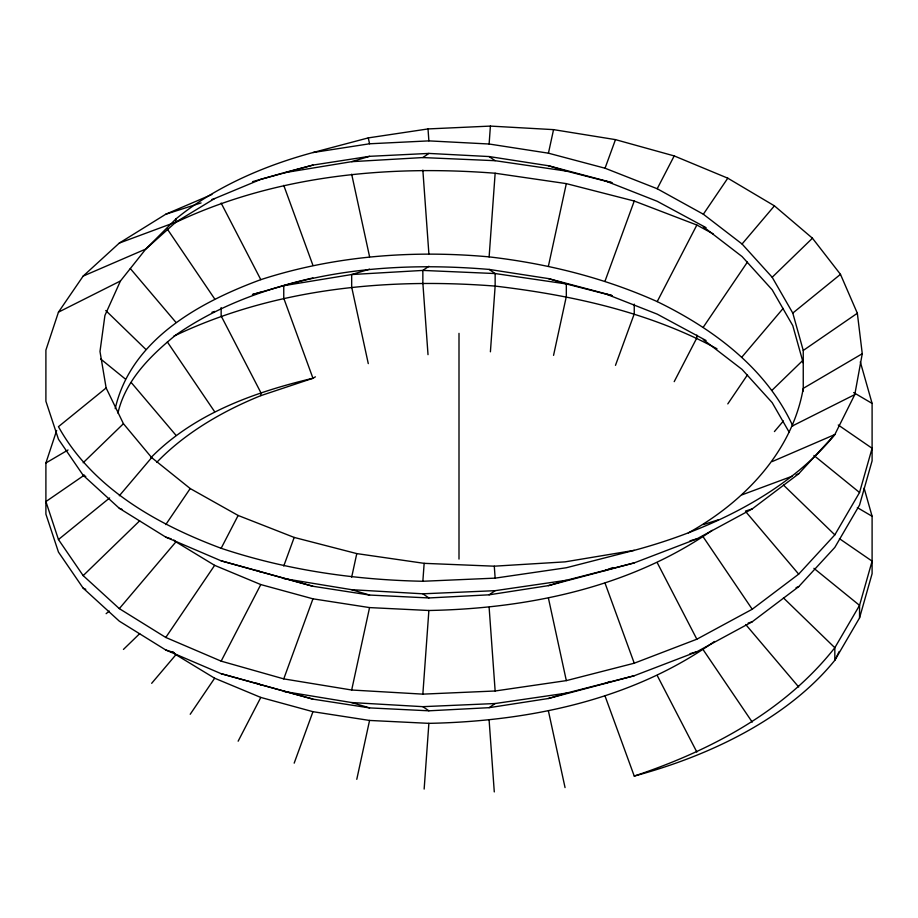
<?xml version="1.0" encoding="UTF-8"?>
<svg xmlns="http://www.w3.org/2000/svg" width="918" height="918" viewBox="0 0 918 918"><rect width="100%" height="100%" fill="white"/><g stroke="black" fill="none" stroke-linecap="round" stroke-linejoin="round"><path stroke-width="1.38" d="M106.132 387.947L58.454 426.675C92.661 488.399 157.093 524.35 221.146 548.287C286.198 570.009 354.417 579.889 422.854 581.266L424.15 563.342L356.781 553.6L294.185 537.432L238.141 515.468L190.21 488.548L151.665 457.6L123.437 423.703L106.132 387.947L99.993 351.491L104.916 315.471L120.442 280.988L145.813 249.042L175.935 218.932A345.57 199.516 0 0 1 312.958 152.549L368.279 137.895L428.017 128.933L490.407 126.087L553.554 129.633L615.473 139.628L674.202 155.922L727.79 178.184L774.425 205.85L812.453 238.21L840.475 274.344L857.343 313.245L862.266 353.728L854.784 394.591L834.829 434.547L798.683 473.814L752.221 508.916L696.854 538.877L634.246 562.883L548.436 585.638L489.122 594.818L428.878 597.951L369.564 595.048L312.958 586.281L221.146 560.829L165.779 537.133L119.317 508.308L83.171 475.294L58.454 439.217L45.9 401.258L45.9 350.114L58.454 312.154L83.171 276.077L119.317 243.063L165.779 214.227L211.92 194.49M84.41 475.076L45.9 501.572L58.454 539.543L83.171 575.62L119.317 608.623L165.779 637.459L221.146 661.144L283.754 678.884L351.674 690.015L422.854 694.134L428.878 610.493C527.724 608.623 629.955 587.52 712.196 530.329M424.15 789.067L428.878 723.35C528.561 721.376 632.02 700.147 714.411 641.487M803.25 391.079L803.25 350.458L792.785 313.072L772.187 277.259L742.065 244.004L703.349 214.227L657.208 188.741L605.042 168.224L548.436 153.191L489.122 144.011L490.407 126.087M792.785 425.941C766.232 368.141 713.045 328.759 657.208 301.609C603.952 277.718 547.013 263.558 489.122 256.879L495.146 173.238C386.249 164.735 273.162 175.751 173.686 223.384M490.407 351.812L495.146 286.095L495.146 273.553L489.122 269.422C420.444 263.673 350.251 266.472 283.754 285.67L283.754 298.212L312.958 378.262L260.792 395.658A345.57 199.516 0 0 0 156.76 462.362M351.674 577.158L356.781 553.6M351.674 690.015L369.564 607.59L428.878 610.493M356.781 779.325L369.564 720.446L428.878 723.35M548.436 153.191L553.554 129.633M548.436 266.048L566.326 183.623L634.246 201.031L696.854 225.025L713.206 233.883M553.554 355.358L566.326 296.48L566.326 283.937L548.436 278.59L489.122 269.422M688.385 532.865C743.35 502.41 792.165 452.23 803.25 388.371L862.266 353.728M422.854 694.134L495.146 690.99L566.326 680.617L634.246 663.209L696.854 639.203L752.221 609.242L798.683 574.14L834.829 534.861L859.546 492.507L872.1 448.282L838.26 425M605.042 696.016L634.246 776.066A414.684 239.414 0 0 0 834.829 660.26L859.546 617.917L872.1 573.681L872.1 516.272L864.113 488.124M860.304 361.864L872.1 403.415L872.1 460.825L859.546 505.049L834.829 547.403L798.683 586.682L752.221 621.784L696.854 651.746L634.246 675.74L548.436 698.506L489.122 707.675L428.878 710.807L369.564 707.904L312.958 699.149L221.146 673.686L165.779 650.001L119.317 621.165L83.171 588.163L58.454 552.074L45.9 514.114L45.9 462.982L56.664 430.439M115.209 408.671C130.895 339.706 199.516 302.194 260.792 279.657C334.255 255.789 412.434 249.903 489.122 256.879M117.929 413.1C125.502 380.155 150.621 355.564 175.935 334.921C216.992 306.268 264.43 289.078 312.958 277.947M283.754 566.016L294.185 537.432M283.754 678.884L312.958 598.823L369.564 607.59M294.185 763.145L312.958 711.691L369.564 720.446M605.042 168.224L615.473 139.628M605.042 281.08L634.246 201.031M615.473 365.353L634.246 313.887L634.246 304.133M839.19 651.528L834.829 660.26L834.829 647.729L859.546 605.375L872.1 561.139L839.431 538.659M221.146 548.287L238.141 515.468M221.146 661.144L260.792 584.571L312.958 598.823M238.141 741.193L260.792 697.439L312.958 711.691M657.208 188.741L674.202 155.922M657.208 301.609L696.854 225.025M674.202 381.647L696.854 337.893L696.854 335.104M165.779 524.591L190.21 488.548M165.779 637.459L214.651 565.35L260.792 584.571M190.21 714.273L214.651 678.218L260.792 697.439M703.349 214.227L727.79 178.184M703.349 327.095L747.413 262.078M727.79 403.897L747.493 374.831M119.317 495.766L151.665 457.6M119.317 608.623L175.935 541.849L214.651 565.35M151.665 683.325L175.935 654.706L214.651 678.218M742.065 244.004L774.425 205.85M742.065 356.873L783.157 308.402M774.425 431.575L783.41 420.972M634.246 776.066C710.245 750.729 784.408 711.657 834.829 647.729L783.479 597.928M83.171 462.752L123.437 423.703M83.171 575.62L139.651 520.839M123.437 649.428L139.708 633.638M772.187 277.259L812.453 238.21M772.187 390.127L802.998 360.246M151 457.577C194.249 413.685 254.206 392.193 312.958 378.262L315.402 376.85M58.454 539.543L109.632 497.969M106.132 613.672L109.311 611.09M792.785 313.072L840.475 274.344M428.878 153.421L369.564 156.324L312.958 165.079L283.754 172.813L351.674 161.671L422.854 157.563L428.878 153.421L489.122 156.553L548.436 165.733L611.675 182.51M428.878 266.277L422.854 270.42L351.674 274.539L283.754 285.67M803.25 350.458L857.343 313.245M489.122 594.818L495.146 590.676L566.326 580.291L634.246 562.883M489.122 707.675L495.146 703.532L566.326 693.147L634.246 675.74M312.958 165.079L260.792 179.343L214.651 198.552L175.935 222.064L145.813 249.042L83.171 276.077M45.9 462.982L68.035 449.992M58.454 312.154L120.442 280.988M792.785 425.757L854.784 394.591M772.187 461.57L834.829 434.547A414.684 239.414 0 0 1 634.246 550.341L566.326 567.749L495.146 578.133L422.854 581.266M173.686 336.252C273.162 288.619 386.249 277.592 495.146 286.095C571.616 295.114 648.774 311.925 716.981 348.783M605.042 570.606L612.868 567.531M605.042 683.474L610.263 681.42M119.317 243.063L175.935 222.064L175.935 218.932M742.065 494.825L792.096 476.258M796.055 474.79L798.683 473.814M796.055 587.658L798.683 586.682M165.779 214.227L201.076 202.912M211.932 199.424L214.651 198.552M211.932 312.292L214.651 311.42M703.349 524.603L718.289 519.806M745.439 511.096L752.221 508.916M748.147 623.092L752.221 621.784M351.674 161.671L369.564 156.324M369.564 269.192L351.674 274.539L351.674 287.07L368.279 363.62M548.436 585.638L566.326 580.291M548.436 698.506L566.326 693.147M252.588 181.661L282.388 173.192M252.45 294.54L282.388 286.06M252.588 294.517L260.792 292.199M690.015 540.817L696.854 538.877M690.015 653.673L696.854 651.746M634.246 550.341L565.052 561.862L494.286 566.188L424.15 563.342M312.958 152.549L369.564 143.782L428.878 140.879L489.122 144.011M283.754 578.558L351.674 589.7L422.854 593.808L495.146 590.676M283.754 691.415L351.674 702.557L422.854 706.665L495.146 703.532M422.854 157.563L495.146 160.696L566.326 171.081L612.077 182.797M495.146 173.238L566.326 183.623M612.077 295.665L566.326 283.937L495.146 273.553L422.854 270.42L422.854 282.962L428.017 354.658M548.436 278.59L611.675 295.378M221.146 560.829L312.958 586.281M221.146 673.686L312.958 699.149M548.436 165.733L566.326 171.081M351.674 589.7L369.564 595.048M351.674 702.557L369.564 707.904M605.042 180.754L657.208 201.283L706.068 227.641M605.042 293.622L657.208 314.14L706.068 340.509M165.779 537.133L171.207 538.877M165.779 650.001L173.927 652.606M119.317 508.308L121.945 509.283M256.833 570.388L260.792 572.029M256.833 683.244L260.792 684.897M83.171 475.294L85.787 476.419M83.171 588.163L85.787 589.287M853.66 392.583L872.1 403.415M857.343 507.608L872.1 516.272M489.122 156.553L495.146 160.696M422.854 593.808L428.878 597.951M422.854 706.665L428.878 710.807M703.349 226.769L742.065 256.547L772.187 289.801L792.785 325.615L803.25 363M703.349 339.637L742.065 369.415L772.187 402.658L789.239 432.298M813.933 455.466L859.546 492.507M813.933 568.322L859.546 605.375L859.546 617.917M100.728 359.03L125.215 378.916M173.858 539.991L175.935 541.849M172.813 651.918L175.935 654.706M783.479 485.06L834.829 534.861M105.765 310.525L145.813 349.368M745.726 511.67L798.683 574.14M745.726 624.527L798.683 686.997M130.276 268.526L175.935 322.379M131.182 382.473L175.935 435.247M703.349 537.133L752.221 609.242M703.349 650.001L752.221 722.11M167.386 229.133L214.651 298.878M167.386 342.001L214.651 411.734M657.208 562.631L696.854 639.203M657.208 675.487L696.854 752.06M221.146 203.085L260.792 279.657M605.042 583.148L634.246 663.209M283.754 185.356L312.958 265.405M548.436 598.18L566.326 680.617M548.436 711.037L565.052 787.587M368.279 137.895L369.564 143.782M351.674 174.213L369.564 256.65M494.286 566.188L495.146 578.133M489.122 607.349L495.146 690.99M489.122 720.217L494.286 791.913M428.017 128.933L428.878 140.879M422.854 170.105L428.878 253.747M459 333.36L459 559.085M260.792 395.658L260.792 392.525L221.146 315.941L221.146 307.587"/></g></svg>
